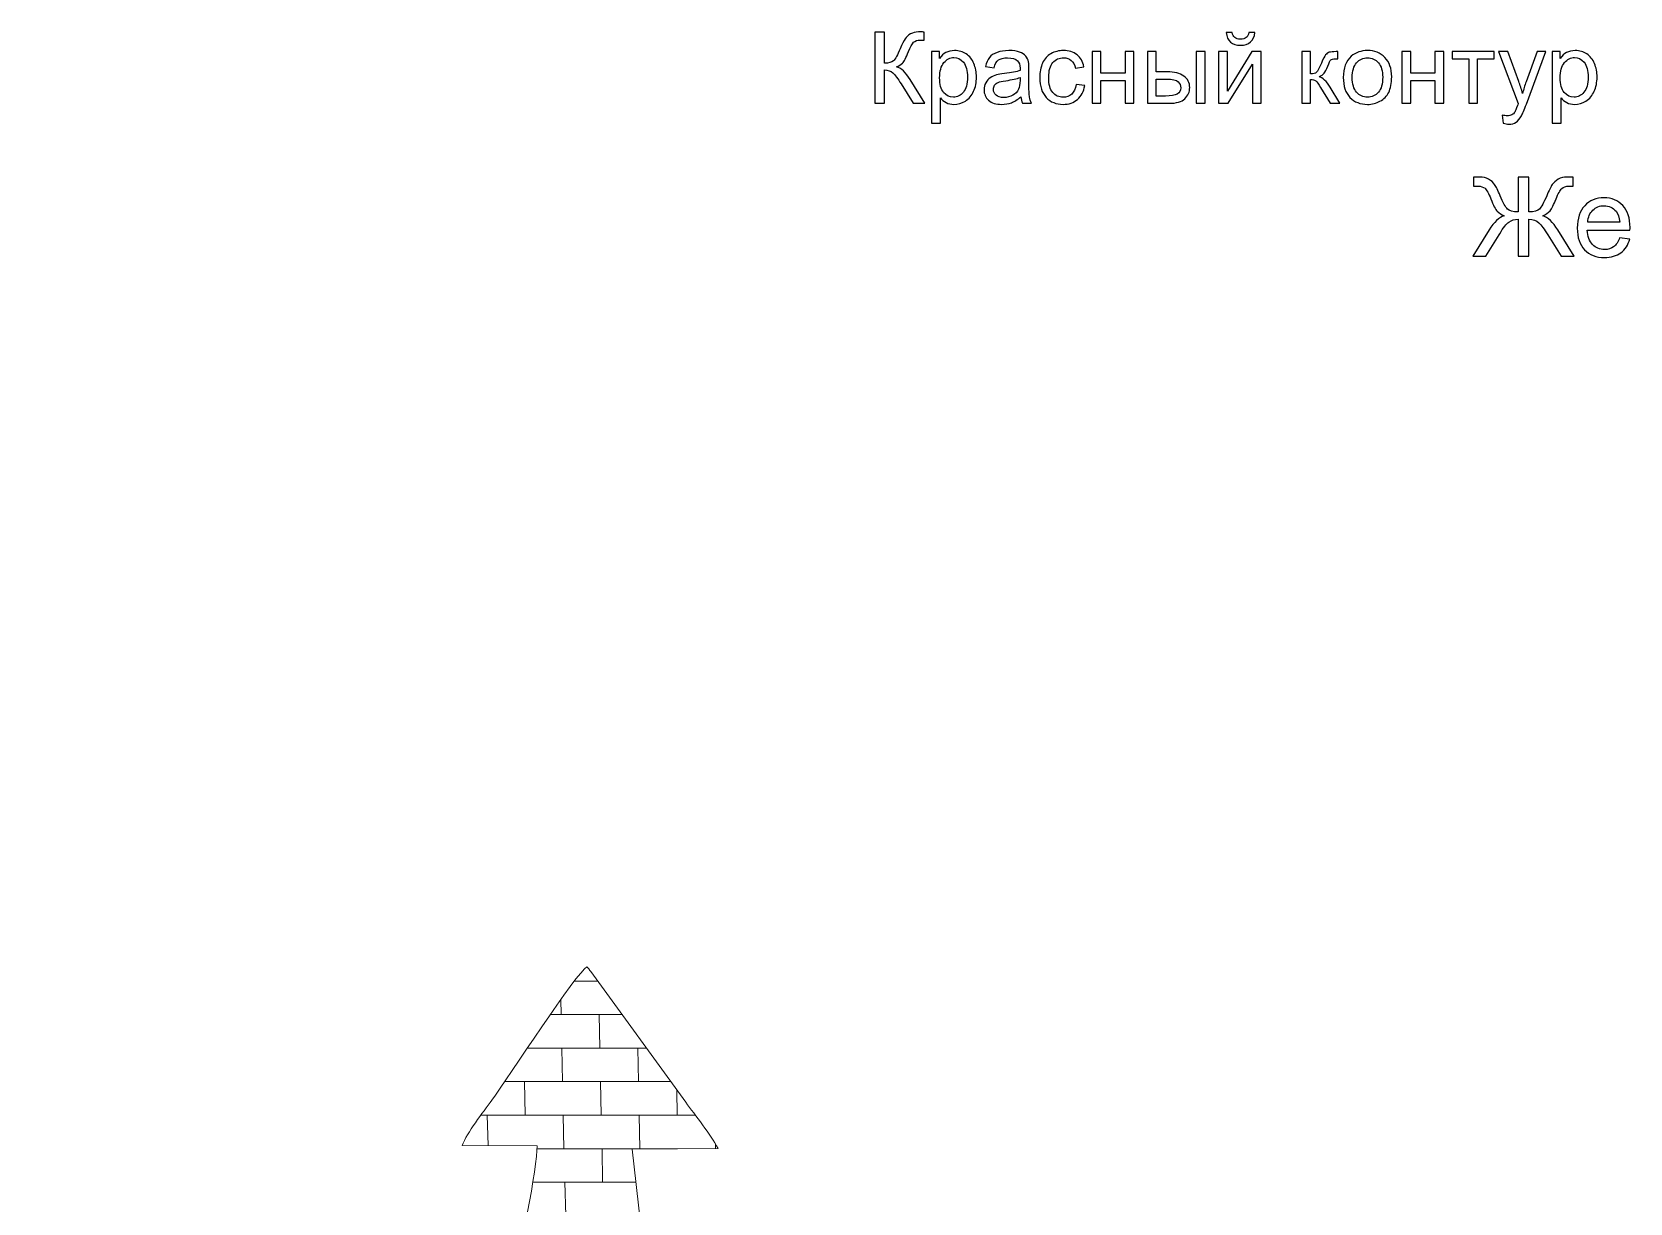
# Model space of a CAD drawing. Header units: millimetres. Extents: x 170 to 862, y -190 to 818.
# Drawn here: x 299.2 to 466, y 80.9 to 203.2 of the extents above; entities that cross this region are included whole.
import ezdxf

# ---------------------------------------------------------------- set-up
doc = ezdxf.new("R2010")
doc.units = ezdxf.units.MM
doc.header["$MEASUREMENT"] = 0
doc.layers.add('layer 1', color=7, linetype='Continuous')

msp = doc.modelspace()

# ---------------------------------------------------------------- linework, layer by layer
at = {"layer": 'layer 1', "color": 242}
for points, knots in [([(387.2317, 203.206), (387.2317, 203.206), (388.2188, 203.206), (388.2188, 203.206), (388.2188, 203.206), (388.2188, 203.206), (388.2188, 199.9434), (388.2188, 199.9434), (388.2188, 199.9434), (388.6674, 199.9434), (388.9843, 200.0317), (389.1661, 200.2066), (389.1661, 200.2066), (389.3497, 200.3815), (389.5817, 200.8006), (389.8657, 201.4656), (389.8657, 201.4656), (390.0718, 201.9557), (390.2415, 202.3003), (390.3766, 202.5012), (390.3766, 202.5012), (390.51, 202.7038), (390.7004, 202.8735), (390.9481, 203.0103), (390.9481, 203.0103), (391.194, 203.1471), (391.4676, 203.2164), (391.7655, 203.2164), (391.7655, 203.2164), (392.1447, 203.2164), (392.3439, 203.2129), (392.3647, 203.206), (392.3647, 203.206), (392.3647, 203.206), (392.3647, 202.354), (392.3647, 202.354), (392.3647, 202.354), (392.33, 202.354), (392.2642, 202.3557), (392.1672, 202.3592), (392.1672, 202.3592), (392.0581, 202.3626), (391.9923, 202.3644), (391.9681, 202.3644), (391.9681, 202.3644), (391.6546, 202.3644), (391.4209, 202.2882), (391.2685, 202.1358), (391.2685, 202.1358), (391.1126, 201.9834), (390.936, 201.6578), (390.7351, 201.1608), (390.7351, 201.1608), (390.4857, 200.5304), (390.2744, 200.1321), (390.1013, 199.9676), (390.1013, 199.9676), (389.9298, 199.8048), (389.722, 199.6732), (389.483, 199.5745), (389.483, 199.5745), (389.9627, 199.4429), (390.4372, 198.9978), (390.9048, 198.2428), (390.9048, 198.2428), (390.9048, 198.2428), (392.4374, 195.7664), (392.4374, 195.7664), (392.4374, 195.7664), (392.4374, 195.7664), (391.2148, 195.7664), (391.2148, 195.7664), (391.2148, 195.7664), (391.2148, 195.7664), (389.9662, 197.7822), (389.9662, 197.7822), (389.9662, 197.7822), (389.625, 198.3415), (389.3393, 198.726), (389.1107, 198.9338), (389.1107, 198.9338), (388.8804, 199.1433), (388.5842, 199.2472), (388.2188, 199.2472), (388.2188, 199.2472), (388.2188, 199.2472), (388.2188, 195.7664), (388.2188, 195.7664), (388.2188, 195.7664), (388.2188, 195.7664), (387.2317, 195.7664), (387.2317, 195.7664), (387.2317, 195.7664), (387.2317, 195.7664), (387.2317, 203.206), (387.2317, 203.206)], [0, 0, 0, 0, 0.04, 0.04, 0.04, 0.04, 0.08, 0.08, 0.08, 0.08, 0.12, 0.12, 0.12, 0.12, 0.16, 0.16, 0.16, 0.16, 0.2, 0.2, 0.2, 0.2, 0.24, 0.24, 0.24, 0.24, 0.28, 0.28, 0.28, 0.28, 0.32, 0.32, 0.32, 0.32, 0.36, 0.36, 0.36, 0.36, 0.4, 0.4, 0.4, 0.4, 0.44, 0.44, 0.44, 0.44, 0.48, 0.48, 0.48, 0.48, 0.52, 0.52, 0.52, 0.52, 0.56, 0.56, 0.56, 0.56, 0.6, 0.6, 0.6, 0.6, 0.64, 0.64, 0.64, 0.64, 0.68, 0.68, 0.68, 0.68, 0.72, 0.72, 0.72, 0.72, 0.76, 0.76, 0.76, 0.76, 0.8, 0.8, 0.8, 0.8, 0.84, 0.84, 0.84, 0.84, 0.88, 0.88, 0.88, 0.88, 0.92, 0.92, 0.92, 0.92, 1, 1, 1, 1]), ([(426.2671, 203.154), (426.2671, 203.154), (426.8905, 203.154), (426.8905, 203.154), (426.8905, 203.154), (426.8403, 202.7263), (426.6844, 202.3973), (426.4247, 202.1687), (426.4247, 202.1687), (426.1649, 201.9384), (425.8203, 201.8241), (425.3891, 201.8241), (425.3891, 201.8241), (424.9562, 201.8241), (424.6098, 201.9384), (424.3518, 202.1652), (424.3518, 202.1652), (424.0937, 202.3938), (423.9379, 202.7228), (423.8877, 203.154), (423.8877, 203.154), (423.8877, 203.154), (424.5111, 203.154), (424.5111, 203.154), (424.5111, 203.154), (424.5578, 202.9203), (424.6531, 202.7454), (424.7934, 202.6311), (424.7934, 202.6311), (424.9336, 202.515), (425.1241, 202.4579), (425.3614, 202.4579), (425.3614, 202.4579), (425.6367, 202.4579), (425.8445, 202.5133), (425.9848, 202.6259), (425.9848, 202.6259), (426.1251, 202.7367), (426.2203, 202.9133), (426.2671, 203.154)], [0, 0, 0, 0, 0.09090909, 0.09090909, 0.09090909, 0.09090909, 0.18181818, 0.18181818, 0.18181818, 0.18181818, 0.27272727, 0.27272727, 0.27272727, 0.27272727, 0.36363636, 0.36363636, 0.36363636, 0.36363636, 0.45454545, 0.45454545, 0.45454545, 0.45454545, 0.54545455, 0.54545455, 0.54545455, 0.54545455, 0.63636364, 0.63636364, 0.63636364, 0.63636364, 0.72727273, 0.72727273, 0.72727273, 0.72727273, 0.81818182, 0.81818182, 0.81818182, 0.81818182, 1, 1, 1, 1]), ([(393.1492, 193.6987), (393.1492, 193.6987), (393.1492, 201.1591), (393.1492, 201.1591), (393.1492, 201.1591), (393.1492, 201.1591), (393.9804, 201.1591), (393.9804, 201.1591), (393.9804, 201.1591), (393.9804, 201.1591), (393.9804, 200.4508), (393.9804, 200.4508), (393.9804, 200.4508), (394.1761, 200.7244), (394.3978, 200.9305), (394.6454, 201.0673), (394.6454, 201.0673), (394.8913, 201.2041), (395.1909, 201.2734), (395.5425, 201.2734), (395.5425, 201.2734), (396.0031, 201.2734), (396.4083, 201.1556), (396.7599, 200.9184), (396.7599, 200.9184), (397.1114, 200.6828), (397.3764, 200.3486), (397.5565, 199.9191), (397.5565, 199.9191), (397.7348, 199.4879), (397.8249, 199.0169), (397.8249, 198.5026), (397.8249, 198.5026), (397.8249, 197.9536), (397.7262, 197.4583), (397.5288, 197.0167), (397.5288, 197.0167), (397.3313, 196.5769), (397.0439, 196.2392), (396.6664, 196.0036), (396.6664, 196.0036), (396.2906, 195.7699), (395.894, 195.6521), (395.4784, 195.6521), (395.4784, 195.6521), (395.1736, 195.6521), (394.9, 195.7162), (394.6593, 195.8443), (394.6593, 195.8443), (394.4168, 195.9725), (394.2194, 196.1335), (394.0635, 196.3292), (394.0635, 196.3292), (394.0635, 196.3292), (394.0635, 193.6987), (394.0635, 193.6987), (394.0635, 193.6987), (394.0635, 193.6987), (393.1492, 193.6987), (393.1492, 193.6987)], [0, 0, 0, 0, 0.0625, 0.0625, 0.0625, 0.0625, 0.125, 0.125, 0.125, 0.125, 0.1875, 0.1875, 0.1875, 0.1875, 0.25, 0.25, 0.25, 0.25, 0.3125, 0.3125, 0.3125, 0.3125, 0.375, 0.375, 0.375, 0.375, 0.4375, 0.4375, 0.4375, 0.4375, 0.5, 0.5, 0.5, 0.5, 0.5625, 0.5625, 0.5625, 0.5625, 0.625, 0.625, 0.625, 0.625, 0.6875, 0.6875, 0.6875, 0.6875, 0.75, 0.75, 0.75, 0.75, 0.8125, 0.8125, 0.8125, 0.8125, 0.875, 0.875, 0.875, 0.875, 1, 1, 1, 1]), ([(393.9804, 198.4298), (393.9804, 197.7389), (394.1207, 197.228), (394.3995, 196.8972), (394.3995, 196.8972), (394.68, 196.5665), (395.0195, 196.4002), (395.4178, 196.4002), (395.4178, 196.4002), (395.823, 196.4002), (396.1693, 196.5717), (396.4568, 196.9146), (396.4568, 196.9146), (396.746, 197.2574), (396.8898, 197.7874), (396.8898, 198.506), (396.8898, 198.506), (396.8898, 199.1918), (396.7495, 199.7044), (396.4672, 200.0456), (396.4672, 200.0456), (396.1849, 200.3867), (395.849, 200.5564), (395.4576, 200.5564), (395.4576, 200.5564), (395.0697, 200.5564), (394.7268, 200.3746), (394.4289, 200.0127), (394.4289, 200.0127), (394.1293, 199.649), (393.9804, 199.1225), (393.9804, 198.4298)], [0, 0, 0, 0, 0.11111111, 0.11111111, 0.11111111, 0.11111111, 0.22222222, 0.22222222, 0.22222222, 0.22222222, 0.33333333, 0.33333333, 0.33333333, 0.33333333, 0.44444444, 0.44444444, 0.44444444, 0.44444444, 0.55555556, 0.55555556, 0.55555556, 0.55555556, 0.66666667, 0.66666667, 0.66666667, 0.66666667, 0.77777778, 0.77777778, 0.77777778, 0.77777778, 1, 1, 1, 1]), ([(402.4504, 196.4418), (402.1109, 196.1526), (401.7836, 195.95), (401.4702, 195.8305), (401.4702, 195.8305), (401.1567, 195.711), (400.8208, 195.6521), (400.4606, 195.6521), (400.4606, 195.6521), (399.8683, 195.6521), (399.4129, 195.7958), (399.0942, 196.085), (399.0942, 196.085), (398.7756, 196.3725), (398.6163, 196.7414), (398.6163, 197.1899), (398.6163, 197.1899), (398.6163, 197.4531), (398.6769, 197.6938), (398.7964, 197.912), (398.7964, 197.912), (398.9176, 198.1302), (399.0752, 198.3034), (399.2691, 198.435), (399.2691, 198.435), (399.4648, 198.5666), (399.683, 198.6671), (399.9272, 198.7346), (399.9272, 198.7346), (400.1073, 198.7814), (400.3792, 198.8264), (400.7411, 198.8714), (400.7411, 198.8714), (401.4788, 198.958), (402.0243, 199.0637), (402.3724, 199.1849), (402.3724, 199.1849), (402.3759, 199.3096), (402.3776, 199.3892), (402.3776, 199.4221), (402.3776, 199.4221), (402.3776, 199.7927), (402.291, 200.0542), (402.1179, 200.2066), (402.1179, 200.2066), (401.8841, 200.4127), (401.536, 200.5149), (401.0753, 200.5149), (401.0753, 200.5149), (400.6441, 200.5149), (400.3255, 200.4387), (400.1211, 200.288), (400.1211, 200.288), (399.9151, 200.1373), (399.7644, 199.8706), (399.6657, 199.4862), (399.6657, 199.4862), (399.6657, 199.4862), (398.7721, 199.6109), (398.7721, 199.6109), (398.7721, 199.6109), (398.8535, 199.9936), (398.9869, 200.3036), (399.1739, 200.5391), (399.1739, 200.5391), (399.3609, 200.7746), (399.6311, 200.9547), (399.9843, 201.0829), (399.9843, 201.0829), (400.3359, 201.2093), (400.7463, 201.2734), (401.2104, 201.2734), (401.2104, 201.2734), (401.6711, 201.2734), (402.0469, 201.2197), (402.3361, 201.1106), (402.3361, 201.1106), (402.6235, 201.0015), (402.8365, 200.8664), (402.9716, 200.7019), (402.9716, 200.7019), (403.1067, 200.5374), (403.2019, 200.3296), (403.2573, 200.0785), (403.2573, 200.0785), (403.2868, 199.9226), (403.3024, 199.6421), (403.3024, 199.2386), (403.3024, 199.2386), (403.3024, 199.2386), (403.3024, 198.0263), (403.3024, 198.0263), (403.3024, 198.0263), (403.3024, 197.1795), (403.3214, 196.6444), (403.3595, 196.4175), (403.3595, 196.4175), (403.3959, 196.1907), (403.4721, 195.9742), (403.5829, 195.7664), (403.5829, 195.7664), (403.5829, 195.7664), (402.627, 195.7664), (402.627, 195.7664), (402.627, 195.7664), (402.5352, 195.9586), (402.4763, 196.1838), (402.4504, 196.4418)], [0, 0, 0, 0, 0.03571429, 0.03571429, 0.03571429, 0.03571429, 0.07142857, 0.07142857, 0.07142857, 0.07142857, 0.10714286, 0.10714286, 0.10714286, 0.10714286, 0.14285714, 0.14285714, 0.14285714, 0.14285714, 0.17857143, 0.17857143, 0.17857143, 0.17857143, 0.21428571, 0.21428571, 0.21428571, 0.21428571, 0.25, 0.25, 0.25, 0.25, 0.28571429, 0.28571429, 0.28571429, 0.28571429, 0.32142857, 0.32142857, 0.32142857, 0.32142857, 0.35714286, 0.35714286, 0.35714286, 0.35714286, 0.39285714, 0.39285714, 0.39285714, 0.39285714, 0.42857143, 0.42857143, 0.42857143, 0.42857143, 0.46428571, 0.46428571, 0.46428571, 0.46428571, 0.5, 0.5, 0.5, 0.5, 0.53571429, 0.53571429, 0.53571429, 0.53571429, 0.57142857, 0.57142857, 0.57142857, 0.57142857, 0.60714286, 0.60714286, 0.60714286, 0.60714286, 0.64285714, 0.64285714, 0.64285714, 0.64285714, 0.67857143, 0.67857143, 0.67857143, 0.67857143, 0.71428571, 0.71428571, 0.71428571, 0.71428571, 0.75, 0.75, 0.75, 0.75, 0.78571429, 0.78571429, 0.78571429, 0.78571429, 0.82142857, 0.82142857, 0.82142857, 0.82142857, 0.85714286, 0.85714286, 0.85714286, 0.85714286, 0.89285714, 0.89285714, 0.89285714, 0.89285714, 0.92857143, 0.92857143, 0.92857143, 0.92857143, 1, 1, 1, 1]), ([(408.2292, 197.7406), (408.2292, 197.7406), (409.1227, 197.6159), (409.1227, 197.6159), (409.1227, 197.6159), (409.024, 197.0011), (408.7747, 196.5214), (408.3712, 196.1734), (408.3712, 196.1734), (407.9677, 195.8253), (407.4706, 195.6521), (406.8836, 195.6521), (406.8836, 195.6521), (406.1476, 195.6521), (405.5553, 195.8928), (405.1085, 196.3742), (405.1085, 196.3742), (404.66, 196.8557), (404.4366, 197.5449), (404.4366, 198.442), (404.4366, 198.442), (404.4366, 199.0238), (404.5336, 199.5312), (404.7258, 199.9676), (404.7258, 199.9676), (404.918, 200.4023), (405.2107, 200.7296), (405.6056, 200.9461), (405.6056, 200.9461), (405.9987, 201.1643), (406.4264, 201.2734), (406.8905, 201.2734), (406.8905, 201.2734), (407.4741, 201.2734), (407.9538, 201.1262), (408.3244, 200.83), (408.3244, 200.83), (408.6967, 200.5339), (408.9357, 200.1131), (409.0396, 199.5693), (409.0396, 199.5693), (409.0396, 199.5693), (408.1564, 199.4342), (408.1564, 199.4342), (408.1564, 199.4342), (408.0716, 199.7962), (407.9226, 200.0681), (407.7062, 200.2516), (407.7062, 200.2516), (407.4914, 200.4335), (407.2317, 200.5252), (406.9269, 200.5252), (406.9269, 200.5252), (406.4662, 200.5252), (406.0922, 200.3607), (405.803, 200.0317), (405.803, 200.0317), (405.5155, 199.7009), (405.3718, 199.1814), (405.3718, 198.4679), (405.3718, 198.4679), (405.3718, 197.7441), (405.5103, 197.2193), (405.7874, 196.892), (405.7874, 196.892), (406.0662, 196.5647), (406.4281, 196.4002), (406.8732, 196.4002), (406.8732, 196.4002), (407.2334, 196.4002), (407.533, 196.5093), (407.772, 196.7293), (407.772, 196.7293), (408.0127, 196.9475), (408.1651, 197.2851), (408.2292, 197.7406)], [0, 0, 0, 0, 0.05, 0.05, 0.05, 0.05, 0.1, 0.1, 0.1, 0.1, 0.15, 0.15, 0.15, 0.15, 0.2, 0.2, 0.2, 0.2, 0.25, 0.25, 0.25, 0.25, 0.3, 0.3, 0.3, 0.3, 0.35, 0.35, 0.35, 0.35, 0.4, 0.4, 0.4, 0.4, 0.45, 0.45, 0.45, 0.45, 0.5, 0.5, 0.5, 0.5, 0.55, 0.55, 0.55, 0.55, 0.6, 0.6, 0.6, 0.6, 0.65, 0.65, 0.65, 0.65, 0.7, 0.7, 0.7, 0.7, 0.75, 0.75, 0.75, 0.75, 0.8, 0.8, 0.8, 0.8, 0.85, 0.85, 0.85, 0.85, 0.9, 0.9, 0.9, 0.9, 1, 1, 1, 1]), ([(409.9021, 201.1591), (409.9021, 201.1591), (410.8164, 201.1591), (410.8164, 201.1591), (410.8164, 201.1591), (410.8164, 201.1591), (410.8164, 198.9147), (410.8164, 198.9147), (410.8164, 198.9147), (410.8164, 198.9147), (413.3517, 198.9147), (413.3517, 198.9147), (413.3517, 198.9147), (413.3517, 198.9147), (413.3517, 201.1591), (413.3517, 201.1591), (413.3517, 201.1591), (413.3517, 201.1591), (414.2661, 201.1591), (414.2661, 201.1591), (414.2661, 201.1591), (414.2661, 201.1591), (414.2661, 195.7664), (414.2661, 195.7664), (414.2661, 195.7664), (414.2661, 195.7664), (413.3517, 195.7664), (413.3517, 195.7664), (413.3517, 195.7664), (413.3517, 195.7664), (413.3517, 198.1562), (413.3517, 198.1562), (413.3517, 198.1562), (413.3517, 198.1562), (410.8164, 198.1562), (410.8164, 198.1562), (410.8164, 198.1562), (410.8164, 198.1562), (410.8164, 195.7664), (410.8164, 195.7664), (410.8164, 195.7664), (410.8164, 195.7664), (409.9021, 195.7664), (409.9021, 195.7664), (409.9021, 195.7664), (409.9021, 195.7664), (409.9021, 201.1591), (409.9021, 201.1591)], [0, 0, 0, 0, 0.07692308, 0.07692308, 0.07692308, 0.07692308, 0.15384615, 0.15384615, 0.15384615, 0.15384615, 0.23076923, 0.23076923, 0.23076923, 0.23076923, 0.30769231, 0.30769231, 0.30769231, 0.30769231, 0.38461538, 0.38461538, 0.38461538, 0.38461538, 0.46153846, 0.46153846, 0.46153846, 0.46153846, 0.53846154, 0.53846154, 0.53846154, 0.53846154, 0.61538462, 0.61538462, 0.61538462, 0.61538462, 0.69230769, 0.69230769, 0.69230769, 0.69230769, 0.76923077, 0.76923077, 0.76923077, 0.76923077, 0.84615385, 0.84615385, 0.84615385, 0.84615385, 1, 1, 1, 1]), ([(415.6705, 201.1591), (415.6705, 201.1591), (416.5849, 201.1591), (416.5849, 201.1591), (416.5849, 201.1591), (416.5849, 201.1591), (416.5849, 199.0498), (416.5849, 199.0498), (416.5849, 199.0498), (416.5849, 199.0498), (417.7383, 199.0498), (417.7383, 199.0498), (417.7383, 199.0498), (418.4916, 199.0498), (419.07, 198.9043), (419.4769, 198.6117), (419.4769, 198.6117), (419.8839, 198.319), (420.0865, 197.9155), (420.0865, 197.4012), (420.0865, 197.4012), (420.0865, 196.9509), (419.9168, 196.5665), (419.5774, 196.2461), (419.5774, 196.2461), (419.2379, 195.9257), (418.6959, 195.7664), (417.9495, 195.7664), (417.9495, 195.7664), (417.9495, 195.7664), (415.6705, 195.7664), (415.6705, 195.7664), (415.6705, 195.7664), (415.6705, 195.7664), (415.6705, 201.1591), (415.6705, 201.1591)], [0, 0, 0, 0, 0.1, 0.1, 0.1, 0.1, 0.2, 0.2, 0.2, 0.2, 0.3, 0.3, 0.3, 0.3, 0.4, 0.4, 0.4, 0.4, 0.5, 0.5, 0.5, 0.5, 0.6, 0.6, 0.6, 0.6, 0.7, 0.7, 0.7, 0.7, 0.8, 0.8, 0.8, 0.8, 1, 1, 1, 1]), ([(420.7723, 201.1591), (420.7723, 201.1591), (421.6866, 201.1591), (421.6866, 201.1591), (421.6866, 201.1591), (421.6866, 201.1591), (421.6866, 195.7664), (421.6866, 195.7664), (421.6866, 195.7664), (421.6866, 195.7664), (420.7723, 195.7664), (420.7723, 195.7664), (420.7723, 195.7664), (420.7723, 195.7664), (420.7723, 201.1591), (420.7723, 201.1591)], [0, 0, 0, 0, 0.2, 0.2, 0.2, 0.2, 0.4, 0.4, 0.4, 0.4, 0.6, 0.6, 0.6, 0.6, 1, 1, 1, 1]), ([(423.1084, 201.1591), (423.1084, 201.1591), (424.0227, 201.1591), (424.0227, 201.1591), (424.0227, 201.1591), (424.0227, 201.1591), (424.0227, 197.0462), (424.0227, 197.0462), (424.0227, 197.0462), (424.0227, 197.0462), (426.5632, 201.1591), (426.5632, 201.1591), (426.5632, 201.1591), (426.5632, 201.1591), (427.5451, 201.1591), (427.5451, 201.1591), (427.5451, 201.1591), (427.5451, 201.1591), (427.5451, 195.7664), (427.5451, 195.7664), (427.5451, 195.7664), (427.5451, 195.7664), (426.6308, 195.7664), (426.6308, 195.7664), (426.6308, 195.7664), (426.6308, 195.7664), (426.6308, 199.8533), (426.6308, 199.8533), (426.6308, 199.8533), (426.6308, 199.8533), (424.0937, 195.7664), (424.0937, 195.7664), (424.0937, 195.7664), (424.0937, 195.7664), (423.1084, 195.7664), (423.1084, 195.7664), (423.1084, 195.7664), (423.1084, 195.7664), (423.1084, 201.1591), (423.1084, 201.1591)], [0, 0, 0, 0, 0.09090909, 0.09090909, 0.09090909, 0.09090909, 0.18181818, 0.18181818, 0.18181818, 0.18181818, 0.27272727, 0.27272727, 0.27272727, 0.27272727, 0.36363636, 0.36363636, 0.36363636, 0.36363636, 0.45454545, 0.45454545, 0.45454545, 0.45454545, 0.54545455, 0.54545455, 0.54545455, 0.54545455, 0.63636364, 0.63636364, 0.63636364, 0.63636364, 0.72727273, 0.72727273, 0.72727273, 0.72727273, 0.81818182, 0.81818182, 0.81818182, 0.81818182, 1, 1, 1, 1]), ([(431.7896, 201.1591), (431.7896, 201.1591), (432.7039, 201.1591), (432.7039, 201.1591), (432.7039, 201.1591), (432.7039, 201.1591), (432.7039, 198.8316), (432.7039, 198.8316), (432.7039, 198.8316), (432.9949, 198.8316), (433.1992, 198.887), (433.317, 198.9996), (433.317, 198.9996), (433.433, 199.1104), (433.6045, 199.4342), (433.833, 199.9728), (433.833, 199.9728), (434.0131, 200.3988), (434.1586, 200.6794), (434.2694, 200.8145), (434.2694, 200.8145), (434.382, 200.9495), (434.5102, 201.0413), (434.6556, 201.0881), (434.6556, 201.0881), (434.8028, 201.1348), (435.0366, 201.1591), (435.357, 201.1591), (435.357, 201.1591), (435.357, 201.1591), (435.5406, 201.1591), (435.5406, 201.1591), (435.5406, 201.1591), (435.5406, 201.1591), (435.5406, 200.4058), (435.5406, 200.4058), (435.5406, 200.4058), (435.5406, 200.4058), (435.286, 200.411), (435.286, 200.411), (435.286, 200.411), (435.0453, 200.411), (434.8911, 200.3746), (434.8236, 200.3036), (434.8236, 200.3036), (434.7526, 200.2291), (434.6435, 200.0075), (434.498, 199.6386), (434.498, 199.6386), (434.3595, 199.2853), (434.2331, 199.0411), (434.1171, 198.9061), (434.1171, 198.9061), (434.0028, 198.771), (433.8244, 198.648), (433.5837, 198.5355), (433.5837, 198.5355), (433.9768, 198.4298), (434.3647, 198.0644), (434.7457, 197.4375), (434.7457, 197.4375), (434.7457, 197.4375), (435.7484, 195.7664), (435.7484, 195.7664), (435.7484, 195.7664), (435.7484, 195.7664), (434.7439, 195.7664), (434.7439, 195.7664), (434.7439, 195.7664), (434.7439, 195.7664), (433.7551, 197.4323), (433.7551, 197.4323), (433.7551, 197.4323), (433.556, 197.77), (433.3828, 197.9917), (433.2356, 198.0991), (433.2356, 198.0991), (433.0867, 198.2064), (432.91, 198.2601), (432.7039, 198.2601), (432.7039, 198.2601), (432.7039, 198.2601), (432.7039, 195.7664), (432.7039, 195.7664), (432.7039, 195.7664), (432.7039, 195.7664), (431.7896, 195.7664), (431.7896, 195.7664), (431.7896, 195.7664), (431.7896, 195.7664), (431.7896, 201.1591), (431.7896, 201.1591)], [0, 0, 0, 0, 0.04166667, 0.04166667, 0.04166667, 0.04166667, 0.08333333, 0.08333333, 0.08333333, 0.08333333, 0.125, 0.125, 0.125, 0.125, 0.16666667, 0.16666667, 0.16666667, 0.16666667, 0.20833333, 0.20833333, 0.20833333, 0.20833333, 0.25, 0.25, 0.25, 0.25, 0.29166667, 0.29166667, 0.29166667, 0.29166667, 0.33333333, 0.33333333, 0.33333333, 0.33333333, 0.375, 0.375, 0.375, 0.375, 0.41666667, 0.41666667, 0.41666667, 0.41666667, 0.45833333, 0.45833333, 0.45833333, 0.45833333, 0.5, 0.5, 0.5, 0.5, 0.54166667, 0.54166667, 0.54166667, 0.54166667, 0.58333333, 0.58333333, 0.58333333, 0.58333333, 0.625, 0.625, 0.625, 0.625, 0.66666667, 0.66666667, 0.66666667, 0.66666667, 0.70833333, 0.70833333, 0.70833333, 0.70833333, 0.75, 0.75, 0.75, 0.75, 0.79166667, 0.79166667, 0.79166667, 0.79166667, 0.83333333, 0.83333333, 0.83333333, 0.83333333, 0.875, 0.875, 0.875, 0.875, 0.91666667, 0.91666667, 0.91666667, 0.91666667, 1, 1, 1, 1]), ([(436.1189, 198.4627), (436.1189, 199.4585), (436.396, 200.1962), (436.9519, 200.6759), (436.9519, 200.6759), (437.4142, 201.0742), (437.9805, 201.2734), (438.6472, 201.2734), (438.6472, 201.2734), (439.3867, 201.2734), (439.9928, 201.0309), (440.4638, 200.546), (440.4638, 200.546), (440.9332, 200.0629), (441.1687, 199.3927), (441.1687, 198.5389), (441.1687, 198.5389), (441.1687, 197.8462), (441.0648, 197.3025), (440.857, 196.9059), (440.857, 196.9059), (440.6491, 196.5093), (440.3461, 196.2011), (439.9478, 195.9811), (439.9478, 195.9811), (439.5512, 195.7612), (439.1165, 195.6521), (438.6472, 195.6521), (438.6472, 195.6521), (437.8922, 195.6521), (437.2826, 195.8928), (436.8168, 196.376), (436.8168, 196.376), (436.3509, 196.8591), (436.1189, 197.5553), (436.1189, 198.4627)], [0, 0, 0, 0, 0.1, 0.1, 0.1, 0.1, 0.2, 0.2, 0.2, 0.2, 0.3, 0.3, 0.3, 0.3, 0.4, 0.4, 0.4, 0.4, 0.5, 0.5, 0.5, 0.5, 0.6, 0.6, 0.6, 0.6, 0.7, 0.7, 0.7, 0.7, 0.8, 0.8, 0.8, 0.8, 1, 1, 1, 1]), ([(437.054, 198.461), (437.054, 197.7718), (437.2047, 197.2557), (437.506, 196.9146), (437.506, 196.9146), (437.8091, 196.5717), (438.1883, 196.4002), (438.6472, 196.4002), (438.6472, 196.4002), (439.101, 196.4002), (439.4785, 196.5717), (439.7815, 196.9163), (439.7815, 196.9163), (440.0829, 197.2609), (440.2335, 197.7856), (440.2335, 198.4904), (440.2335, 198.4904), (440.2335, 199.1554), (440.0811, 199.6594), (439.7781, 200.0005), (439.7781, 200.0005), (439.475, 200.3434), (439.0975, 200.5149), (438.6472, 200.5149), (438.6472, 200.5149), (438.1883, 200.5149), (437.8091, 200.3451), (437.506, 200.004), (437.506, 200.004), (437.2047, 199.6628), (437.054, 199.1485), (437.054, 198.461)], [0, 0, 0, 0, 0.11111111, 0.11111111, 0.11111111, 0.11111111, 0.22222222, 0.22222222, 0.22222222, 0.22222222, 0.33333333, 0.33333333, 0.33333333, 0.33333333, 0.44444444, 0.44444444, 0.44444444, 0.44444444, 0.55555556, 0.55555556, 0.55555556, 0.55555556, 0.66666667, 0.66666667, 0.66666667, 0.66666667, 0.77777778, 0.77777778, 0.77777778, 0.77777778, 1, 1, 1, 1]), ([(442.2406, 201.1591), (442.2406, 201.1591), (443.1549, 201.1591), (443.1549, 201.1591), (443.1549, 201.1591), (443.1549, 201.1591), (443.1549, 198.9147), (443.1549, 198.9147), (443.1549, 198.9147), (443.1549, 198.9147), (445.6902, 198.9147), (445.6902, 198.9147), (445.6902, 198.9147), (445.6902, 198.9147), (445.6902, 201.1591), (445.6902, 201.1591), (445.6902, 201.1591), (445.6902, 201.1591), (446.6046, 201.1591), (446.6046, 201.1591), (446.6046, 201.1591), (446.6046, 201.1591), (446.6046, 195.7664), (446.6046, 195.7664), (446.6046, 195.7664), (446.6046, 195.7664), (445.6902, 195.7664), (445.6902, 195.7664), (445.6902, 195.7664), (445.6902, 195.7664), (445.6902, 198.1562), (445.6902, 198.1562), (445.6902, 198.1562), (445.6902, 198.1562), (443.1549, 198.1562), (443.1549, 198.1562), (443.1549, 198.1562), (443.1549, 198.1562), (443.1549, 195.7664), (443.1549, 195.7664), (443.1549, 195.7664), (443.1549, 195.7664), (442.2406, 195.7664), (442.2406, 195.7664), (442.2406, 195.7664), (442.2406, 195.7664), (442.2406, 201.1591), (442.2406, 201.1591)], [0, 0, 0, 0, 0.07692308, 0.07692308, 0.07692308, 0.07692308, 0.15384615, 0.15384615, 0.15384615, 0.15384615, 0.23076923, 0.23076923, 0.23076923, 0.23076923, 0.30769231, 0.30769231, 0.30769231, 0.30769231, 0.38461538, 0.38461538, 0.38461538, 0.38461538, 0.46153846, 0.46153846, 0.46153846, 0.46153846, 0.53846154, 0.53846154, 0.53846154, 0.53846154, 0.61538462, 0.61538462, 0.61538462, 0.61538462, 0.69230769, 0.69230769, 0.69230769, 0.69230769, 0.76923077, 0.76923077, 0.76923077, 0.76923077, 0.84615385, 0.84615385, 0.84615385, 0.84615385, 1, 1, 1, 1]), ([(447.4999, 201.1591), (447.4999, 201.1591), (451.8639, 201.1591), (451.8639, 201.1591), (451.8639, 201.1591), (451.8639, 201.1591), (451.8639, 200.4006), (451.8639, 200.4006), (451.8639, 200.4006), (451.8639, 200.4006), (450.1391, 200.4006), (450.1391, 200.4006), (450.1391, 200.4006), (450.1391, 200.4006), (450.1391, 195.7664), (450.1391, 195.7664), (450.1391, 195.7664), (450.1391, 195.7664), (449.2247, 195.7664), (449.2247, 195.7664), (449.2247, 195.7664), (449.2247, 195.7664), (449.2247, 200.4006), (449.2247, 200.4006), (449.2247, 200.4006), (449.2247, 200.4006), (447.4999, 200.4006), (447.4999, 200.4006), (447.4999, 200.4006), (447.4999, 200.4006), (447.4999, 201.1591), (447.4999, 201.1591)], [0, 0, 0, 0, 0.11111111, 0.11111111, 0.11111111, 0.11111111, 0.22222222, 0.22222222, 0.22222222, 0.22222222, 0.33333333, 0.33333333, 0.33333333, 0.33333333, 0.44444444, 0.44444444, 0.44444444, 0.44444444, 0.55555556, 0.55555556, 0.55555556, 0.55555556, 0.66666667, 0.66666667, 0.66666667, 0.66666667, 0.77777778, 0.77777778, 0.77777778, 0.77777778, 1, 1, 1, 1]), ([(452.8111, 193.6935), (452.8111, 193.6935), (452.7072, 194.5386), (452.7072, 194.5386), (452.7072, 194.5386), (452.9081, 194.4849), (453.0813, 194.4572), (453.2302, 194.4572), (453.2302, 194.4572), (453.4345, 194.4572), (453.5973, 194.4918), (453.7185, 194.5594), (453.7185, 194.5594), (453.8415, 194.6269), (453.9419, 194.7222), (454.0199, 194.8434), (454.0199, 194.8434), (454.077, 194.9352), (454.1705, 195.162), (454.2987, 195.5257), (454.2987, 195.5257), (454.316, 195.5759), (454.342, 195.6504), (454.3801, 195.7491), (454.3801, 195.7491), (454.3801, 195.7491), (452.3331, 201.1591), (452.3331, 201.1591), (452.3331, 201.1591), (452.3331, 201.1591), (453.3099, 201.1591), (453.3099, 201.1591), (453.3099, 201.1591), (453.3099, 201.1591), (454.4355, 198.0454), (454.4355, 198.0454), (454.4355, 198.0454), (454.5827, 197.6523), (454.7126, 197.2367), (454.8286, 196.8003), (454.8286, 196.8003), (454.9342, 197.2107), (455.0589, 197.6159), (455.2044, 198.0142), (455.2044, 198.0142), (455.2044, 198.0142), (456.3543, 201.1591), (456.3543, 201.1591), (456.3543, 201.1591), (456.3543, 201.1591), (457.2669, 201.1591), (457.2669, 201.1591), (457.2669, 201.1591), (457.2669, 201.1591), (455.2286, 195.6729), (455.2286, 195.6729), (455.2286, 195.6729), (455.0087, 195.0824), (454.8373, 194.6771), (454.7143, 194.4537), (454.7143, 194.4537), (454.5515, 194.1541), (454.3645, 193.9342), (454.1549, 193.7939), (454.1549, 193.7939), (453.9437, 193.6537), (453.6926, 193.5844), (453.4016, 193.5844), (453.4016, 193.5844), (453.225, 193.5844), (453.0276, 193.6208), (452.8111, 193.6935)], [0, 0, 0, 0, 0.05263158, 0.05263158, 0.05263158, 0.05263158, 0.10526316, 0.10526316, 0.10526316, 0.10526316, 0.15789474, 0.15789474, 0.15789474, 0.15789474, 0.21052632, 0.21052632, 0.21052632, 0.21052632, 0.26315789, 0.26315789, 0.26315789, 0.26315789, 0.31578947, 0.31578947, 0.31578947, 0.31578947, 0.36842105, 0.36842105, 0.36842105, 0.36842105, 0.42105263, 0.42105263, 0.42105263, 0.42105263, 0.47368421, 0.47368421, 0.47368421, 0.47368421, 0.52631579, 0.52631579, 0.52631579, 0.52631579, 0.57894737, 0.57894737, 0.57894737, 0.57894737, 0.63157895, 0.63157895, 0.63157895, 0.63157895, 0.68421053, 0.68421053, 0.68421053, 0.68421053, 0.73684211, 0.73684211, 0.73684211, 0.73684211, 0.78947368, 0.78947368, 0.78947368, 0.78947368, 0.84210526, 0.84210526, 0.84210526, 0.84210526, 0.89473684, 0.89473684, 0.89473684, 0.89473684, 1, 1, 1, 1]), ([(457.932, 193.6987), (457.932, 193.6987), (457.932, 201.1591), (457.932, 201.1591), (457.932, 201.1591), (457.932, 201.1591), (458.7632, 201.1591), (458.7632, 201.1591), (458.7632, 201.1591), (458.7632, 201.1591), (458.7632, 200.4508), (458.7632, 200.4508), (458.7632, 200.4508), (458.9589, 200.7244), (459.1806, 200.9305), (459.4282, 201.0673), (459.4282, 201.0673), (459.6741, 201.2041), (459.9737, 201.2734), (460.3253, 201.2734), (460.3253, 201.2734), (460.7859, 201.2734), (461.1911, 201.1556), (461.5427, 200.9184), (461.5427, 200.9184), (461.8942, 200.6828), (462.1592, 200.3486), (462.3393, 199.9191), (462.3393, 199.9191), (462.5176, 199.4879), (462.6077, 199.0169), (462.6077, 198.5026), (462.6077, 198.5026), (462.6077, 197.9536), (462.509, 197.4583), (462.3116, 197.0167), (462.3116, 197.0167), (462.1141, 196.5769), (461.8267, 196.2392), (461.4492, 196.0036), (461.4492, 196.0036), (461.0734, 195.7699), (460.6768, 195.6521), (460.2612, 195.6521), (460.2612, 195.6521), (459.9564, 195.6521), (459.6828, 195.7162), (459.4421, 195.8443), (459.4421, 195.8443), (459.1996, 195.9725), (459.0022, 196.1335), (458.8463, 196.3292), (458.8463, 196.3292), (458.8463, 196.3292), (458.8463, 193.6987), (458.8463, 193.6987), (458.8463, 193.6987), (458.8463, 193.6987), (457.932, 193.6987), (457.932, 193.6987)], [0, 0, 0, 0, 0.0625, 0.0625, 0.0625, 0.0625, 0.125, 0.125, 0.125, 0.125, 0.1875, 0.1875, 0.1875, 0.1875, 0.25, 0.25, 0.25, 0.25, 0.3125, 0.3125, 0.3125, 0.3125, 0.375, 0.375, 0.375, 0.375, 0.4375, 0.4375, 0.4375, 0.4375, 0.5, 0.5, 0.5, 0.5, 0.5625, 0.5625, 0.5625, 0.5625, 0.625, 0.625, 0.625, 0.625, 0.6875, 0.6875, 0.6875, 0.6875, 0.75, 0.75, 0.75, 0.75, 0.8125, 0.8125, 0.8125, 0.8125, 0.875, 0.875, 0.875, 0.875, 1, 1, 1, 1]), ([(458.7632, 198.4298), (458.7632, 197.7389), (458.9035, 197.228), (459.1823, 196.8972), (459.1823, 196.8972), (459.4628, 196.5665), (459.8023, 196.4002), (460.2006, 196.4002), (460.2006, 196.4002), (460.6058, 196.4002), (460.9521, 196.5717), (461.2396, 196.9146), (461.2396, 196.9146), (461.5288, 197.2574), (461.6726, 197.7874), (461.6726, 198.506), (461.6726, 198.506), (461.6726, 199.1918), (461.5323, 199.7044), (461.25, 200.0456), (461.25, 200.0456), (460.9677, 200.3867), (460.6318, 200.5564), (460.2404, 200.5564), (460.2404, 200.5564), (459.8525, 200.5564), (459.5096, 200.3746), (459.2117, 200.0127), (459.2117, 200.0127), (458.9121, 199.649), (458.7632, 199.1225), (458.7632, 198.4298)], [0, 0, 0, 0, 0.11111111, 0.11111111, 0.11111111, 0.11111111, 0.22222222, 0.22222222, 0.22222222, 0.22222222, 0.33333333, 0.33333333, 0.33333333, 0.33333333, 0.44444444, 0.44444444, 0.44444444, 0.44444444, 0.55555556, 0.55555556, 0.55555556, 0.55555556, 0.66666667, 0.66666667, 0.66666667, 0.66666667, 0.77777778, 0.77777778, 0.77777778, 0.77777778, 1, 1, 1, 1]), ([(402.3776, 198.4679), (402.0451, 198.3329), (401.5464, 198.2186), (400.8814, 198.125), (400.8814, 198.125), (400.5039, 198.0714), (400.2372, 198.0107), (400.0813, 197.9432), (400.0813, 197.9432), (399.9255, 197.8757), (399.806, 197.777), (399.7211, 197.6488), (399.7211, 197.6488), (399.6363, 197.5189), (399.593, 197.3752), (399.593, 197.2159), (399.593, 197.2159), (399.593, 196.9752), (399.6847, 196.7725), (399.87, 196.6115), (399.87, 196.6115), (400.0553, 196.4504), (400.3255, 196.369), (400.6805, 196.369), (400.6805, 196.369), (401.032, 196.369), (401.3455, 196.4452), (401.6208, 196.5994), (401.6208, 196.5994), (401.8945, 196.7518), (402.0971, 196.9613), (402.2252, 197.2263), (402.2252, 197.2263), (402.3239, 197.4323), (402.3724, 197.7354), (402.3724, 198.1354), (402.3724, 198.1354), (402.3724, 198.1354), (402.3776, 198.4679), (402.3776, 198.4679)], [0, 0, 0, 0, 0.09090909, 0.09090909, 0.09090909, 0.09090909, 0.18181818, 0.18181818, 0.18181818, 0.18181818, 0.27272727, 0.27272727, 0.27272727, 0.27272727, 0.36363636, 0.36363636, 0.36363636, 0.36363636, 0.45454545, 0.45454545, 0.45454545, 0.45454545, 0.54545455, 0.54545455, 0.54545455, 0.54545455, 0.63636364, 0.63636364, 0.63636364, 0.63636364, 0.72727273, 0.72727273, 0.72727273, 0.72727273, 0.81818182, 0.81818182, 0.81818182, 0.81818182, 1, 1, 1, 1]), ([(416.5849, 196.5145), (416.5849, 196.5145), (417.5443, 196.5145), (417.5443, 196.5145), (417.5443, 196.5145), (418.121, 196.5145), (418.5349, 196.5855), (418.7808, 196.7275), (418.7808, 196.7275), (419.0284, 196.8695), (419.1514, 197.0912), (419.1514, 197.3925), (419.1514, 197.3925), (419.1514, 197.6263), (419.0596, 197.8341), (418.8777, 198.0177), (418.8777, 198.0177), (418.6942, 198.1995), (418.2907, 198.2913), (417.6655, 198.2913), (417.6655, 198.2913), (417.6655, 198.2913), (416.5849, 198.2913), (416.5849, 198.2913), (416.5849, 198.2913), (416.5849, 198.2913), (416.5849, 196.5145), (416.5849, 196.5145)], [0, 0, 0, 0, 0.125, 0.125, 0.125, 0.125, 0.25, 0.25, 0.25, 0.25, 0.375, 0.375, 0.375, 0.375, 0.5, 0.5, 0.5, 0.5, 0.625, 0.625, 0.625, 0.625, 0.75, 0.75, 0.75, 0.75, 1, 1, 1, 1])]:
    msp.add_open_spline(points, degree=3, knots=knots, dxfattribs=at)
at = {"layer": 'layer 1', "color": 2}
for points, knots in [([(455.487, 188.0499), (455.487, 188.0499), (455.487, 184.4257), (455.487, 184.4257), (455.487, 184.4257), (456.0237, 184.4257), (456.3911, 184.5258), (456.5931, 184.7239), (456.5931, 184.7239), (456.7931, 184.922), (457.047, 185.3856), (457.3568, 186.1186), (457.3568, 186.1186), (457.5837, 186.6629), (457.7703, 187.0458), (457.9204, 187.2689), (457.9204, 187.2689), (458.0685, 187.494), (458.2801, 187.6806), (458.5552, 187.8325), (458.5552, 187.8325), (458.8303, 187.9845), (459.1323, 188.0614), (459.4593, 188.0614), (459.4593, 188.0614), (459.8171, 188.0614), (460.0402, 188.0576), (460.1268, 188.0499), (460.1268, 188.0499), (460.1268, 188.0499), (460.1268, 187.1035), (460.1268, 187.1035), (460.1268, 187.1035), (460.0922, 187.1035), (460.021, 187.1054), (459.9133, 187.1092), (459.9133, 187.1092), (459.7921, 187.1131), (459.719, 187.115), (459.694, 187.115), (459.694, 187.115), (459.3439, 187.115), (459.0842, 187.0304), (458.9168, 186.8611), (458.9168, 186.8611), (458.7437, 186.6918), (458.5456, 186.3302), (458.3244, 185.7761), (458.3244, 185.7761), (458.0839, 185.176), (457.8761, 184.7682), (457.6992, 184.5508), (457.6992, 184.5508), (457.5241, 184.3334), (457.2683, 184.1545), (456.9336, 184.0102), (456.9336, 184.0102), (457.476, 183.8602), (457.9993, 183.3697), (458.5071, 182.5367), (458.5071, 182.5367), (458.5071, 182.5367), (460.2076, 179.7859), (460.2076, 179.7859), (460.2076, 179.7859), (460.2076, 179.7859), (458.8553, 179.7859), (458.8553, 179.7859), (458.8553, 179.7859), (458.8553, 179.7859), (457.4703, 182.025), (457.4703, 182.025), (457.4703, 182.025), (457.1028, 182.6214), (456.7931, 183.0407), (456.5431, 183.285), (456.5431, 183.285), (456.293, 183.5293), (455.941, 183.6524), (455.487, 183.6524), (455.487, 183.6524), (455.487, 183.6524), (455.487, 179.7859), (455.487, 179.7859), (455.487, 179.7859), (455.487, 179.7859), (454.3674, 179.7859), (454.3674, 179.7859), (454.3674, 179.7859), (454.3674, 179.7859), (454.3674, 183.6524), (454.3674, 183.6524), (454.3674, 183.6524), (454.0077, 183.6524), (453.6903, 183.5582), (453.4133, 183.3677), (453.4133, 183.3677), (453.1382, 183.1773), (452.8169, 182.7676), (452.4495, 182.1385), (452.4495, 182.1385), (452.4495, 182.1385), (452.3803, 182.027), (452.3803, 182.027), (452.3803, 182.027), (452.3803, 182.027), (450.9933, 179.7859), (450.9933, 179.7859), (450.9933, 179.7859), (450.9933, 179.7859), (449.6352, 179.7859), (449.6352, 179.7859), (449.6352, 179.7859), (449.6352, 179.7859), (451.3377, 182.5367), (451.3377, 182.5367), (451.3377, 182.5367), (451.857, 183.3735), (452.3841, 183.864), (452.9189, 184.0102), (452.9189, 184.0102), (452.6207, 184.1314), (452.3784, 184.293), (452.1918, 184.495), (452.1918, 184.495), (452.0032, 184.697), (451.7801, 185.124), (451.5204, 185.7742), (451.5204, 185.7742), (451.2838, 186.3667), (451.0799, 186.738), (450.9106, 186.888), (450.9106, 186.888), (450.7413, 187.04), (450.4912, 187.115), (450.1565, 187.115), (450.1565, 187.115), (450.1565, 187.115), (449.716, 187.1035), (449.716, 187.1035), (449.716, 187.1035), (449.716, 187.1035), (449.716, 188.0499), (449.716, 188.0499), (449.716, 188.0499), (449.7583, 188.0576), (449.968, 188.0614), (450.3489, 188.0614), (450.3489, 188.0614), (450.7105, 188.0614), (451.0241, 187.9864), (451.2896, 187.8383), (451.2896, 187.8383), (451.555, 187.6902), (451.7628, 187.5036), (451.9148, 187.2804), (451.9148, 187.2804), (452.0648, 187.0554), (452.2572, 186.6687), (452.4938, 186.1166), (452.4938, 186.1166), (452.8073, 185.3741), (453.0632, 184.9086), (453.2594, 184.7201), (453.2594, 184.7201), (453.4575, 184.5315), (453.8269, 184.4334), (454.3674, 184.4257), (454.3674, 184.4257), (454.3674, 184.4257), (454.3674, 188.0499), (454.3674, 188.0499), (454.3674, 188.0499), (454.3674, 188.0499), (455.487, 188.0499), (455.487, 188.0499)], [0, 0, 0, 0, 0.02222222, 0.02222222, 0.02222222, 0.02222222, 0.04444444, 0.04444444, 0.04444444, 0.04444444, 0.06666667, 0.06666667, 0.06666667, 0.06666667, 0.08888889, 0.08888889, 0.08888889, 0.08888889, 0.11111111, 0.11111111, 0.11111111, 0.11111111, 0.13333333, 0.13333333, 0.13333333, 0.13333333, 0.15555556, 0.15555556, 0.15555556, 0.15555556, 0.17777778, 0.17777778, 0.17777778, 0.17777778, 0.2, 0.2, 0.2, 0.2, 0.22222222, 0.22222222, 0.22222222, 0.22222222, 0.24444444, 0.24444444, 0.24444444, 0.24444444, 0.26666667, 0.26666667, 0.26666667, 0.26666667, 0.28888889, 0.28888889, 0.28888889, 0.28888889, 0.31111111, 0.31111111, 0.31111111, 0.31111111, 0.33333333, 0.33333333, 0.33333333, 0.33333333, 0.35555556, 0.35555556, 0.35555556, 0.35555556, 0.37777778, 0.37777778, 0.37777778, 0.37777778, 0.4, 0.4, 0.4, 0.4, 0.42222222, 0.42222222, 0.42222222, 0.42222222, 0.44444444, 0.44444444, 0.44444444, 0.44444444, 0.46666667, 0.46666667, 0.46666667, 0.46666667, 0.48888889, 0.48888889, 0.48888889, 0.48888889, 0.51111111, 0.51111111, 0.51111111, 0.51111111, 0.53333333, 0.53333333, 0.53333333, 0.53333333, 0.55555556, 0.55555556, 0.55555556, 0.55555556, 0.57777778, 0.57777778, 0.57777778, 0.57777778, 0.6, 0.6, 0.6, 0.6, 0.62222222, 0.62222222, 0.62222222, 0.62222222, 0.64444444, 0.64444444, 0.64444444, 0.64444444, 0.66666667, 0.66666667, 0.66666667, 0.66666667, 0.68888889, 0.68888889, 0.68888889, 0.68888889, 0.71111111, 0.71111111, 0.71111111, 0.71111111, 0.73333333, 0.73333333, 0.73333333, 0.73333333, 0.75555556, 0.75555556, 0.75555556, 0.75555556, 0.77777778, 0.77777778, 0.77777778, 0.77777778, 0.8, 0.8, 0.8, 0.8, 0.82222222, 0.82222222, 0.82222222, 0.82222222, 0.84444444, 0.84444444, 0.84444444, 0.84444444, 0.86666667, 0.86666667, 0.86666667, 0.86666667, 0.88888889, 0.88888889, 0.88888889, 0.88888889, 0.91111111, 0.91111111, 0.91111111, 0.91111111, 0.93333333, 0.93333333, 0.93333333, 0.93333333, 0.95555556, 0.95555556, 0.95555556, 0.95555556, 1, 1, 1, 1]), ([(464.9648, 181.7249), (464.9648, 181.7249), (466.0151, 181.5864), (466.0151, 181.5864), (466.0151, 181.5864), (465.8516, 180.9766), (465.5457, 180.5015), (465.0995, 180.1649), (465.0995, 180.1649), (464.6532, 179.8282), (464.0838, 179.6589), (463.3893, 179.6589), (463.3893, 179.6589), (462.516, 179.6589), (461.8235, 179.9283), (461.3118, 180.4669), (461.3118, 180.4669), (460.8001, 181.0036), (460.5443, 181.7596), (460.5443, 182.731), (460.5443, 182.731), (460.5443, 183.7352), (460.802, 184.5162), (461.3195, 185.0702), (461.3195, 185.0702), (461.8369, 185.6261), (462.5083, 185.9031), (463.3335, 185.9031), (463.3335, 185.9031), (464.1319, 185.9031), (464.784, 185.6319), (465.2899, 185.0875), (465.2899, 185.0875), (465.7958, 184.5431), (466.0497, 183.7775), (466.0497, 182.7906), (466.0497, 182.7906), (466.0497, 182.731), (466.0478, 182.6406), (466.044, 182.5213), (466.044, 182.5213), (466.044, 182.5213), (461.583, 182.5213), (461.583, 182.5213), (461.583, 182.5213), (461.6215, 181.8654), (461.8062, 181.3614), (462.1409, 181.0132), (462.1409, 181.0132), (462.4737, 180.665), (462.8911, 180.49), (463.3893, 180.49), (463.3893, 180.49), (463.7606, 180.49), (464.078, 180.5881), (464.3396, 180.7843), (464.3396, 180.7843), (464.6032, 180.9805), (464.8109, 181.294), (464.9648, 181.7249)], [0, 0, 0, 0, 0.0625, 0.0625, 0.0625, 0.0625, 0.125, 0.125, 0.125, 0.125, 0.1875, 0.1875, 0.1875, 0.1875, 0.25, 0.25, 0.25, 0.25, 0.3125, 0.3125, 0.3125, 0.3125, 0.375, 0.375, 0.375, 0.375, 0.4375, 0.4375, 0.4375, 0.4375, 0.5, 0.5, 0.5, 0.5, 0.5625, 0.5625, 0.5625, 0.5625, 0.625, 0.625, 0.625, 0.625, 0.6875, 0.6875, 0.6875, 0.6875, 0.75, 0.75, 0.75, 0.75, 0.8125, 0.8125, 0.8125, 0.8125, 0.875, 0.875, 0.875, 0.875, 1, 1, 1, 1]), ([(461.6407, 183.3523), (461.6407, 183.3523), (464.9763, 183.3523), (464.9763, 183.3523), (464.9763, 183.3523), (464.9321, 183.8563), (464.8032, 184.2334), (464.5935, 184.4854), (464.5935, 184.4854), (464.2723, 184.8759), (463.8529, 185.0721), (463.3393, 185.0721), (463.3393, 185.0721), (462.8738, 185.0721), (462.4833, 184.9163), (462.1659, 184.6046), (462.1659, 184.6046), (461.8504, 184.293), (461.6754, 183.8756), (461.6407, 183.3523)], [0, 0, 0, 0, 0.16666667, 0.16666667, 0.16666667, 0.16666667, 0.33333333, 0.33333333, 0.33333333, 0.33333333, 0.5, 0.5, 0.5, 0.5, 0.66666667, 0.66666667, 0.66666667, 0.66666667, 1, 1, 1, 1])]:
    msp.add_open_spline(points, degree=3, knots=knots, dxfattribs=at)
at = {"layer": 'layer 1', "color": 250, "lineweight": 9}
msp.add_open_spline([(319.8682, -76.3493), (319.8682, -76.3493), (343.8514, -76.3493), (343.8514, -76.3493), (343.8514, -76.3493), (343.8514, -76.3493), (343.8514, -79.3493), (343.8514, -79.3493), (343.8514, -79.3493), (343.8514, -79.3493), (353.8514, -79.3493), (353.8514, -79.3493), (353.8514, -79.3493), (353.8514, -79.3493), (353.8514, -76.3493), (353.8514, -76.3493), (353.8514, -76.3493), (353.8514, -76.3493), (423.8514, -76.3493), (423.8514, -76.3493), (423.8514, -76.3493), (423.8514, -76.3493), (423.8514, -79.3493), (423.8514, -79.3493), (423.8514, -79.3493), (423.8514, -79.3493), (433.8514, -79.3493), (433.8514, -79.3493), (433.8514, -79.3493), (433.8514, -79.3493), (433.8514, -76.3493), (433.8514, -76.3493), (433.8514, -76.3493), (433.8514, -76.3493), (455.2614, -76.3493), (455.2614, -76.3493), (455.2614, -76.3493), (455.2614, -76.3493), (457.417, -38.3999), (457.417, -38.3999), (457.417, -38.3999), (457.417, -38.3999), (465.449, -38.4031), (465.449, -38.4031), (465.449, -38.4031), (465.449, -38.4031), (448.1188, -19.24), (448.1188, -19.24), (448.1188, -19.24), (448.1188, -19.24), (438.0659, -29.5627), (438.0659, -29.5627), (438.0659, -29.5627), (438.0659, -29.5627), (439.0461, 27.5222), (439.0461, 27.5222), (439.0461, 27.5222), (439.0461, 27.5222), (456.0759, 27.3166), (456.0759, 27.3166), (456.0759, 27.3166), (454.5247, 28.3391), (452.9206, 28.9806), (451.3288, 30.0274), (451.3288, 30.0274), (444.0283, 34.8289), (437.2336, 40.3103), (432.8351, 48.2183), (432.8351, 48.2183), (430.8404, 51.8047), (430.1982, 54.4117), (429.1919, 58.8511), (429.1919, 58.8511), (428.3867, 57.4735), (427.9704, 55.4868), (427.2897, 53.819), (427.2897, 53.819), (426.6375, 52.2224), (425.9348, 50.3539), (425.2118, 48.8866), (425.2118, 48.8866), (423.4478, 45.3056), (422.1823, 43.0957), (420.1405, 39.9896), (420.1405, 39.9896), (415.8221, 33.42), (412.0871, 30.4764), (405.2336, 27.3613), (405.2336, 27.3613), (405.2336, 27.3613), (419.7266, 27.3214), (419.7266, 27.3214), (419.7266, 27.3214), (419.7929, 24.0482), (420.1467, 11.4736), (419.5791, 9.0804), (419.5791, 9.0804), (419.5791, 9.0804), (389.2877, 9.1505), (389.2877, 9.1505), (389.2877, 9.1505), (389.2877, 9.1505), (389.2097, 19.9821), (389.2097, 19.9821), (389.2097, 19.9821), (389.2097, 19.9821), (375.1066, 19.9921), (375.1066, 19.9921), (375.1066, 19.9921), (375.1066, 19.9921), (375.0034, 10.6007), (375.0034, 10.6007), (375.0034, 10.6007), (373.7262, 10.5512), (365.8784, 11.7012), (365.0527, 12.1687), (365.0527, 12.1687), (364.3386, 13.3816), (364.7405, 43.9697), (364.7927, 48.2832), (364.7927, 48.2832), (364.7927, 48.2832), (380.841, 48.2946), (380.841, 48.2946), (380.841, 48.2946), (380.74, 50.0304), (372.5591, 76.3162), (372.0121, 76.9632), (372.0121, 76.9632), (370.5152, 75.3409), (369.3858, 73.5545), (368.0849, 71.9493), (368.0849, 71.9493), (367.08, 70.71), (365.1664, 67.9084), (364.0811, 67.1754), (364.0811, 67.1754), (364.0811, 67.1754), (361.8784, 86.5585), (361.8784, 86.5585), (361.8784, 86.5585), (361.8784, 86.5585), (370.849, 86.6342), (370.849, 86.6342), (370.849, 86.6342), (370.0796, 88.0788), (368.4572, 90.101), (367.4871, 91.4431), (367.4871, 91.4431), (367.4871, 91.4431), (357.5621, 105.0883), (357.5621, 105.0883), (357.5621, 105.0883), (357.2269, 105.5332), (357.5734, 105.1591), (357.1671, 105.5796), (357.1671, 105.5796), (356.1305, 105.1028), (348.9504, 94.0412), (347.2331, 91.6573), (347.2331, 91.6573), (346.3093, 90.3753), (344.6368, 88.2551), (344.15, 86.9333), (344.15, 86.9333), (344.15, 86.9333), (351.9541, 86.9095), (351.9541, 86.9095), (351.9541, 86.9095), (352.0332, 84.6329), (350.0687, 75.6664), (349.5194, 72.157), (349.5194, 72.157), (349.3904, 71.3339), (349.2481, 70.5302), (349.113, 69.7136), (349.113, 69.7136), (349.113, 69.7136), (348.6788, 68.059), (348.6788, 68.059), (348.6788, 68.059), (348.6557, 68.0046), (348.5784, 67.7984), (348.5605, 67.842), (348.5605, 67.842), (348.5423, 67.886), (348.4821, 67.6949), (348.4347, 67.6268), (348.4347, 67.6268), (347.1042, 68.7098), (341.775, 75.8813), (340.5756, 76.9722), (340.5756, 76.9722), (339.9213, 76.3166), (338.5503, 71.3267), (338.2625, 70.3404), (338.2625, 70.3404), (337.2916, 67.0125), (332.0226, 51.5819), (331.8762, 49.7729), (331.8762, 49.7729), (331.8762, 49.7729), (346.2141, 49.7341), (346.2141, 49.7341), (346.2141, 49.7341), (346.2141, 49.7341), (342.3815, 24.6508), (342.3815, 24.6508), (342.3815, 24.6508), (341.7919, 21.3147), (342.0171, 19.978), (339.7257, 17.6474), (339.7257, 17.6474), (335.4128, 13.2606), (332.6263, 23.977), (331.9312, 27.3864), (331.9312, 27.3864), (331.2495, 30.7291), (329.9399, 41.8474), (328.6414, 42.8723), (328.6414, 42.8723), (325.0137, 40.4062), (322.5037, 16.4008), (305.2906, 6.0829), (305.2906, 6.0829), (303.3224, 4.9033), (301.0372, 4.6321), (299.2357, 3.6729), (299.2357, 3.6729), (299.2357, 3.6729), (315.3308, 3.5058), (315.3308, 3.5058), (315.3308, 3.5058), (316.0012, 1.9718), (317.4623, -31.6547), (317.6706, -36.4826), (317.6706, -36.4826), (318.2379, -49.6303), (319.5061, -63.2277), (319.8682, -76.3493)], degree=3, knots=[0, 0, 0, 0, 0.01639344, 0.01639344, 0.01639344, 0.01639344, 0.03278689, 0.03278689, 0.03278689, 0.03278689, 0.04918033, 0.04918033, 0.04918033, 0.04918033, 0.06557377, 0.06557377, 0.06557377, 0.06557377, 0.08196721, 0.08196721, 0.08196721, 0.08196721, 0.09836066, 0.09836066, 0.09836066, 0.09836066, 0.1147541, 0.1147541, 0.1147541, 0.1147541, 0.13114754, 0.13114754, 0.13114754, 0.13114754, 0.14754098, 0.14754098, 0.14754098, 0.14754098, 0.16393443, 0.16393443, 0.16393443, 0.16393443, 0.18032787, 0.18032787, 0.18032787, 0.18032787, 0.19672131, 0.19672131, 0.19672131, 0.19672131, 0.21311475, 0.21311475, 0.21311475, 0.21311475, 0.2295082, 0.2295082, 0.2295082, 0.2295082, 0.24590164, 0.24590164, 0.24590164, 0.24590164, 0.26229508, 0.26229508, 0.26229508, 0.26229508, 0.27868852, 0.27868852, 0.27868852, 0.27868852, 0.29508197, 0.29508197, 0.29508197, 0.29508197, 0.31147541, 0.31147541, 0.31147541, 0.31147541, 0.32786885, 0.32786885, 0.32786885, 0.32786885, 0.3442623, 0.3442623, 0.3442623, 0.3442623, 0.36065574, 0.36065574, 0.36065574, 0.36065574, 0.37704918, 0.37704918, 0.37704918, 0.37704918, 0.39344262, 0.39344262, 0.39344262, 0.39344262, 0.40983607, 0.40983607, 0.40983607, 0.40983607, 0.42622951, 0.42622951, 0.42622951, 0.42622951, 0.44262295, 0.44262295, 0.44262295, 0.44262295, 0.45901639, 0.45901639, 0.45901639, 0.45901639, 0.47540984, 0.47540984, 0.47540984, 0.47540984, 0.49180328, 0.49180328, 0.49180328, 0.49180328, 0.50819672, 0.50819672, 0.50819672, 0.50819672, 0.52459016, 0.52459016, 0.52459016, 0.52459016, 0.54098361, 0.54098361, 0.54098361, 0.54098361, 0.55737705, 0.55737705, 0.55737705, 0.55737705, 0.57377049, 0.57377049, 0.57377049, 0.57377049, 0.59016393, 0.59016393, 0.59016393, 0.59016393, 0.60655738, 0.60655738, 0.60655738, 0.60655738, 0.62295082, 0.62295082, 0.62295082, 0.62295082, 0.63934426, 0.63934426, 0.63934426, 0.63934426, 0.6557377, 0.6557377, 0.6557377, 0.6557377, 0.67213115, 0.67213115, 0.67213115, 0.67213115, 0.68852459, 0.68852459, 0.68852459, 0.68852459, 0.70491803, 0.70491803, 0.70491803, 0.70491803, 0.72131148, 0.72131148, 0.72131148, 0.72131148, 0.73770492, 0.73770492, 0.73770492, 0.73770492, 0.75409836, 0.75409836, 0.75409836, 0.75409836, 0.7704918, 0.7704918, 0.7704918, 0.7704918, 0.78688525, 0.78688525, 0.78688525, 0.78688525, 0.80327869, 0.80327869, 0.80327869, 0.80327869, 0.81967213, 0.81967213, 0.81967213, 0.81967213, 0.83606557, 0.83606557, 0.83606557, 0.83606557, 0.85245902, 0.85245902, 0.85245902, 0.85245902, 0.86885246, 0.86885246, 0.86885246, 0.86885246, 0.8852459, 0.8852459, 0.8852459, 0.8852459, 0.90163934, 0.90163934, 0.90163934, 0.90163934, 0.91803279, 0.91803279, 0.91803279, 0.91803279, 0.93442623, 0.93442623, 0.93442623, 0.93442623, 0.95081967, 0.95081967, 0.95081967, 0.95081967, 0.96721311, 0.96721311, 0.96721311, 0.96721311, 1, 1, 1, 1], dxfattribs=at)
at = {"layer": 'layer 1', "color": 242, "lineweight": 9}
for points in [[(355.8414, 104.0998), (355.8414, 104.0998), (358.2811, 104.0998), (358.2811, 104.0998)], [(354.4639, 100.6033), (354.4639, 100.6033), (354.4295, 102.1711), (354.4295, 102.1711)], [(353.3301, 100.6033), (353.3301, 100.6033), (360.8243, 100.6033), (360.8243, 100.6033)], [(358.4319, 100.6033), (358.4319, 100.6033), (358.5087, 97.1068), (358.5087, 97.1068)], [(350.9405, 97.1068), (350.9405, 97.1068), (363.3675, 97.1068), (363.3675, 97.1068)], [(354.6175, 93.6103), (354.6175, 93.6103), (354.5407, 97.1068), (354.5407, 97.1068)], [(362.4767, 97.1068), (362.4767, 97.1068), (362.5535, 93.6103), (362.5535, 93.6103)], [(348.5794, 93.6103), (348.5794, 93.6103), (365.9108, 93.6103), (365.9108, 93.6103)], [(350.7263, 90.1138), (350.7263, 90.1138), (350.6495, 93.6103), (350.6495, 93.6103)], [(358.5855, 93.6103), (358.5855, 93.6103), (358.6367, 90.1138), (358.6367, 90.1138)], [(366.5727, 90.1138), (366.5727, 90.1138), (366.5536, 92.7265), (366.5536, 92.7265)], [(346.1003, 90.1138), (346.1003, 90.1138), (368.4745, 90.1138), (368.4745, 90.1138)], [(346.7583, 90.1138), (346.7583, 90.1138), (346.8512, 86.9251), (346.8512, 86.9251)], [(354.7711, 86.5984), (354.7711, 86.5984), (354.6943, 90.1138), (354.6943, 90.1138)], [(362.6047, 90.1138), (362.6047, 90.1138), (362.6815, 86.5984), (362.6815, 86.5984)], [(370.5914, 86.632), (370.5914, 86.632), (370.5846, 87.0994), (370.5846, 87.0994)], [(351.9535, 86.5984), (351.9535, 86.5984), (366.6066, 86.5984), (366.6066, 86.5984)], [(358.7391, 86.5984), (358.7391, 86.5984), (358.7903, 83.1019), (358.7903, 83.1019)], [(351.5213, 83.1019), (351.5213, 83.1019), (362.2712, 83.1019), (362.2712, 83.1019)], [(354.9503, 79.6054), (354.9503, 79.6054), (354.8479, 83.1019), (354.8479, 83.1019)]]:
    msp.add_open_spline(points, degree=3, dxfattribs=at)

doc.saveas('drawing.dxf')
